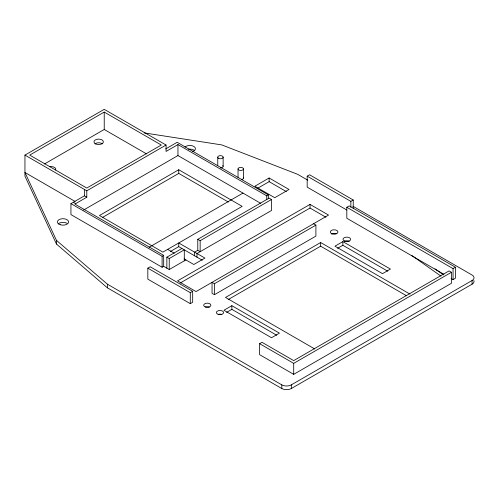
<?xml version="1.0" encoding="UTF-8"?>
<svg xmlns="http://www.w3.org/2000/svg" width="499" height="499" viewBox="0 0 499 499"><rect width="100%" height="100%" fill="white"/><g stroke="black" fill="none" stroke-linecap="round" stroke-linejoin="round"><path stroke-width="0.75" d="M268.337 198.583L268.337 194.922L266.747 195.839L177.956 144.573L166.067 151.44L166.067 145.028L86.789 190.805L86.789 197.211L74.894 204.091L163.684 255.357L163.684 266.323L169.236 269.529L185.884 259.917M163.684 266.323L162.1 267.239L70.933 214.601L70.933 203.636L84.406 195.839L86.789 197.211M473.819 280.426A6.724 3.886 0 0 1 472.079 284.174L291.322 388.534A6.724 3.886 0 0 1 281.81 388.534L107.397 287.836L56.449 244.023L24.95 176.153L24.95 155.102L104.229 109.331L166.067 145.028M104.229 112.075L29.709 155.102L86.789 188.054L161.308 145.028L104.229 112.075L104.229 129.472L44.48 163.965M165.712 148.902L177.164 142.284L268.337 194.922M83.651 210.004L177.956 155.557L260.802 203.386M178.748 169.747L99.469 215.518L162.892 252.132L242.171 206.361L178.748 169.747L178.748 173.409L102.831 217.24M149.151 247.255L242.963 193.088M269.129 177.987L254.858 186.227L274.743 197.71L289.015 189.47L269.129 177.987L269.129 181.648L286.364 191.597M257.453 188.391L269.129 181.648M70.933 203.636L162.1 256.268L163.684 255.357M170.265 251.546L178.748 246.643L202.27 260.222M147.829 268.156L150.211 266.784L192.67 291.297L192.67 302.282L190.287 303.654L147.829 279.141L147.829 268.156L190.287 292.67L192.67 291.297M166.859 268.156L166.859 257.172L181.917 248.477M194.604 255.8L194.604 252.132L197.772 250.311L197.772 239.32L269.129 198.128L271.506 199.5L271.506 210.484L196.986 253.511L196.986 257.172M346.83 210.029L307.178 187.137L307.178 176.153L309.561 174.781L353.236 199.999L353.236 208.788M166.859 257.172L169.236 258.544L184.293 249.849L184.293 260.834M197.772 239.32L200.149 240.699L271.506 199.5M310.029 204.39L177.538 280.881L196.057 291.572L328.542 215.081L310.029 204.39L310.029 208.052L180.233 282.989M307.178 176.153L350.859 201.371L353.236 199.999M214.427 283.719L315.904 225.13L315.904 236.114L214.427 294.703L212.044 293.331L212.044 282.347L214.427 283.719L214.427 294.703M443.942 274.338L346.817 218.263L346.817 207.278L349.2 205.906L455.431 267.239L455.431 278.224L453.055 279.596L451.102 278.473M409.953 294.079L320.657 242.526L225.523 297.448L314.819 349.007M228.224 299.55L320.657 246.188L406.598 295.801M231.867 305.687L223.939 310.266L271.506 337.729L279.434 333.151L231.867 305.687L231.867 309.349L276.752 335.266M342.857 241.61L334.929 246.188L382.496 273.645L390.424 269.073L342.857 241.61L342.857 245.271L387.742 271.188M226.583 312.399L231.867 309.349M337.574 248.321L342.857 245.271M259.611 343.68L261.994 342.302L293.705 360.615L449.088 270.901L451.47 272.273L451.47 283.257L293.705 374.344L259.611 354.664L259.611 343.68L293.705 363.359L451.47 272.273M346.817 207.278L453.055 268.612L455.431 267.239M75.056 201.421L24.95 172.492L56.449 240.356L107.397 284.174L281.81 384.872A6.724 3.886 0 0 0 291.322 384.872L472.079 280.513A6.724 3.886 0 0 0 472.079 275.024L352.887 206.206M144.18 132.902L221.774 144.91L297.666 174.326L307.771 180.158M310.029 208.052L325.897 217.215M313.522 223.758L315.904 225.13M104.229 129.472L146.538 153.898M178.748 173.409L228.392 202.07M197.772 250.311L200.149 251.683L200.149 240.699M24.95 155.102L86.789 190.805M167.652 249.388L174.257 253.205M184.1 258.887L193.812 264.495L204.914 258.083L178.748 242.982L178.748 246.643M73.309 202.245L75.686 203.617M434.96 268.83L443.536 274.899M411.532 255.301L440.948 276.122M472.079 280.513L472.079 284.174M453.055 268.612L453.055 279.596M350.859 201.371L350.859 207.235M320.657 242.526L320.657 246.188M293.705 363.359L293.705 374.344M291.322 384.872L291.322 388.534M281.81 384.872L281.81 388.534M266.747 195.839L266.747 199.5M243.431 168.918A2.688 1.553 0 0 1 239.395 170.265A2.688 1.553 0 0 1 239.395 167.577A2.688 1.553 0 0 1 243.431 168.918L243.431 178.074M238.048 168.918L238.048 177.313M223.134 157.204L223.134 166.36M217.757 157.204L217.757 165.593M190.287 292.67L190.287 303.654M177.956 144.573L177.956 155.557M169.236 258.544L169.236 269.529M162.1 256.268L162.1 267.239M107.397 284.174L107.397 287.836M84.406 189.427L84.406 195.839M56.449 240.356L56.449 244.023M331.517 234.062A3.811 2.202 0 0 1 336.133 233.782M49.894 166.666A4.709 2.72 0 0 1 55.657 169.991M184.992 147.074A5.608 3.237 0 0 1 193.812 146.407A5.608 3.237 0 0 1 192.651 151.496M188.397 149.226A5.608 3.237 0 0 1 194.704 150.735M58.146 223.97A5.608 3.237 0 0 1 66.966 223.303M94.972 143.812A4.709 2.72 0 0 1 102.445 143.855M205.75 307.022A3.587 2.071 0 0 1 209.324 307.184M344.628 241.179A3.811 2.202 0 0 1 349.263 241.291M218.182 314.42A3.587 2.071 0 0 1 221.768 314.42M243.337 177.675A2.688 1.553 0 0 1 241.435 179.578M222.772 165.581A2.688 1.553 0 0 1 220.446 167.913M332.141 233.869A3.811 2.202 0 0 0 337.948 232.06A3.811 2.202 0 0 0 332.322 230.058A3.811 2.202 0 0 0 332.141 233.869M205.257 306.935A3.587 2.071 0 0 0 210.865 305.394A3.587 2.071 0 0 0 205.75 303.361A3.587 2.071 0 0 0 205.257 306.935M95.771 143.968A4.709 2.72 0 0 0 103.343 142.209A4.709 2.72 0 0 0 96.925 139.302A4.709 2.72 0 0 0 95.771 143.968M60.198 224.731A5.608 3.237 0 0 0 68.612 221.924A5.608 3.237 0 0 0 60.198 219.123A5.608 3.237 0 0 0 60.198 224.731M344.372 241.011A3.811 2.202 0 0 0 350.572 239.701A3.811 2.202 0 0 0 345.508 237.256A3.811 2.202 0 0 0 344.372 241.011M218.182 314.345A3.587 2.071 0 0 0 223.564 312.555A3.587 2.071 0 0 0 218.182 310.758A3.587 2.071 0 0 0 218.182 314.345M218.543 158.302A2.688 1.553 0 0 0 223.047 157.603A2.688 1.553 0 0 0 219.747 155.7A2.688 1.553 0 0 0 218.543 158.302"/></g></svg>
